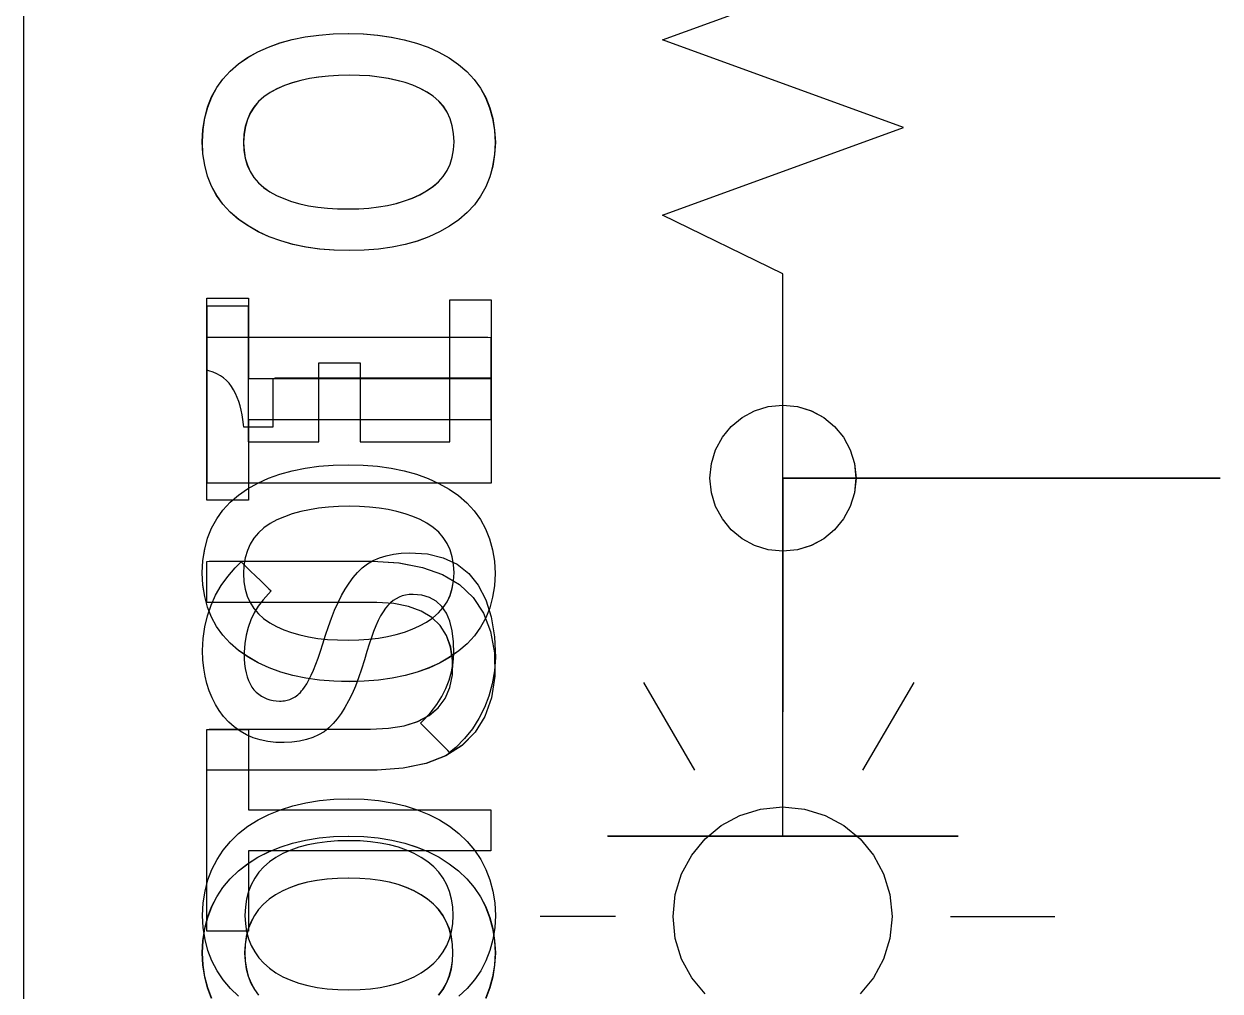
# Model space of a CAD drawing. Extents: x 1 to 47.7, y 0.2 to 35.
# Drawn here: x 34.5485 to 34.9579, y 3.2596 to 3.5906 of the extents above; entities that cross this region are included whole.
import ezdxf

# ---------------------------------------------------------------- set-up
doc = ezdxf.new("R2010")
doc.units = 0
doc.header["$MEASUREMENT"] = 0
for name, color, linetype in [('5_1___24__TARGET_LEDS___12', 7, 'CONTINUOUS'), ('6_2___8__INDEPENDENT_INPUT', 7, 'CONTINUOUS'), ('6_3___8__OPTOISO_INDEPENDE', 7, 'CONTINUOUS'), ('6_4___24__OPTOISO_INDEPEND', 7, 'CONTINUOUS'), ('6_5___8__INDEPENDENT_INPUT', 7, 'CONTINUOUS'), ('6_6___8__INDEPENDENT_INPUT', 7, 'CONTINUOUS'), ('6_7___8__OPTOISO_INDEPENDE', 7, 'CONTINUOUS'), ('6_8___8__OPTOISO_INDEPENDE', 7, 'CONTINUOUS'), ('7_0_____DWG', 7, 'CONTINUOUS')]:
    doc.layers.add(name, color=color, linetype=linetype)

msp = doc.modelspace()

# ---------------------------------------------------------------- linework, layer by layer
at = {"layer": '5_1___24__TARGET_LEDS___12'}
for points in [[(34.70836, 3.4335), (34.61118, 3.4335), (34.61118, 3.49417), (34.62528, 3.49417), (34.62528, 3.4476), (34.64943, 3.4476), (34.64943, 3.47465), (34.66353, 3.47465), (34.66353, 3.4476), (34.69425, 3.4476), (34.69425, 3.4962), (34.70836, 3.4962), (34.70836, 3.4335)], [(34.95798, 3.43519), (34.80829, 3.43519), (34.80828, 3.35518)], [(34.77814, 3.33519), (34.76065, 3.36521)], [(34.83568, 3.33519), (34.85318, 3.36521)], [(34.62196, 3.25788), (34.61913, 3.26056), (34.61666, 3.26346), (34.61456, 3.26658), (34.61283, 3.26993), (34.61147, 3.27349), (34.61048, 3.27728), (34.60987, 3.28129), (34.60962, 3.28552), (34.60987, 3.28979), (34.61048, 3.29384), (34.61147, 3.29767), (34.61283, 3.30128), (34.61456, 3.30467), (34.61666, 3.30784), (34.61913, 3.3108), (34.62196, 3.31353), (34.62516, 3.31602), (34.62863, 3.31821), (34.63234, 3.32011), (34.63629, 3.32172), (34.64049, 3.32304), (34.64494, 3.32408), (34.64963, 3.32483), (34.65456, 3.32529), (34.65974, 3.32547), (34.66491, 3.32529), (34.66983, 3.32483), (34.67451, 3.32408), (34.67893, 3.32304), (34.68311, 3.32172), (34.68703, 3.32011), (34.6907, 3.31821), (34.69413, 3.31602), (34.69733, 3.31353), (34.70021, 3.3108), (34.70272, 3.30784), (34.70485, 3.30467), (34.70661, 3.30128), (34.708, 3.29767), (34.70901, 3.29384), (34.70965, 3.28979), (34.70992, 3.28552), (34.70965, 3.28129), (34.70901, 3.27728), (34.708, 3.27349), (34.70661, 3.26993), (34.70485, 3.26658), (34.70272, 3.26346), (34.70021, 3.26056), (34.69733, 3.25788)], [(34.78164, 3.25867), (34.77706, 3.26422), (34.7736, 3.27059), (34.77142, 3.27762), (34.77066, 3.28518), (34.77142, 3.29274), (34.7736, 3.29977), (34.77706, 3.30614), (34.78164, 3.31169), (34.78719, 3.31626), (34.79357, 3.31972), (34.80061, 3.3219), (34.80817, 3.32266), (34.81573, 3.3219), (34.82276, 3.31972), (34.82913, 3.31626), (34.83468, 3.31169), (34.83926, 3.30614), (34.84271, 3.29977), (34.8449, 3.29274), (34.84566, 3.28518), (34.8449, 3.27762), (34.84271, 3.27059), (34.83926, 3.26422), (34.83468, 3.25867)], [(34.75094, 3.28518), (34.72515, 3.28518)], [(34.86566, 3.28518), (34.90141, 3.28518)]]:
    msp.add_lwpolyline(points, dxfattribs=at)
for points in [[(34.68046, 3.40963), (34.68659, 3.40923), (34.69201, 3.40792), (34.69672, 3.4057), (34.70071, 3.40257), (34.70398, 3.39852), (34.70654, 3.39356), (34.70839, 3.38769), (34.70953, 3.3809), (34.70989, 3.37383), (34.70952, 3.3692), (34.70877, 3.3648), (34.70764, 3.36061), (34.70613, 3.35665), (34.70424, 3.35291), (34.70197, 3.3494), (34.69932, 3.34611), (34.69628, 3.34304), (34.69416, 3.34131), (34.69355, 3.34192), (34.6924, 3.34307), (34.6909, 3.34458), (34.68922, 3.34627), (34.68753, 3.34797), (34.68601, 3.34949), (34.68485, 3.35066), (34.68421, 3.3513), (34.68557, 3.35273), (34.68785, 3.35519), (34.68984, 3.35775), (34.69154, 3.3604), (34.69294, 3.36315), (34.69406, 3.366), (34.69489, 3.36894), (34.69542, 3.37198), (34.69566, 3.37512), (34.69557, 3.37911), (34.69511, 3.3829), (34.69429, 3.3862), (34.6931, 3.38898), (34.69154, 3.39127), (34.68962, 3.39305), (34.68733, 3.39433), (34.68468, 3.39511), (34.68166, 3.39539), (34.68032, 3.39533), (34.67913, 3.39516), (34.67799, 3.39487), (34.6769, 3.39446), (34.67587, 3.39393), (34.67488, 3.39329), (34.67394, 3.39252), (34.67306, 3.39164), (34.67222, 3.39063), (34.67139, 3.38941), (34.67057, 3.38801), (34.66977, 3.38643), (34.66897, 3.38468), (34.66817, 3.38274), (34.66739, 3.38062), (34.66662, 3.37833), (34.66586, 3.37585), (34.66503, 3.373), (34.66405, 3.3698), (34.66302, 3.3668), (34.66193, 3.36398), (34.6608, 3.36137), (34.65961, 3.35894), (34.65837, 3.35671), (34.65709, 3.35468), (34.65575, 3.35283), (34.65438, 3.35117), (34.65288, 3.3497), (34.6512, 3.34841), (34.64935, 3.34731), (34.64733, 3.3464), (34.64514, 3.34568), (34.64277, 3.34515), (34.64023, 3.34482), (34.63751, 3.34467), (34.63467, 3.34474), (34.63195, 3.34505), (34.62937, 3.34559), (34.62692, 3.34635), (34.62462, 3.34734), (34.62246, 3.34857), (34.62045, 3.35002), (34.61857, 3.3517), (34.61683, 3.35361), (34.61532, 3.35562), (34.614, 3.35774), (34.61285, 3.35999), (34.61187, 3.36236), (34.61107, 3.36485), (34.61045, 3.36746), (34.61, 3.37019), (34.60972, 3.37304), (34.60962, 3.37614), (34.60985, 3.38027), (34.61042, 3.38424), (34.61131, 3.38804), (34.61254, 3.39167), (34.6141, 3.39514), (34.616, 3.39843), (34.61822, 3.40156), (34.62078, 3.40452), (34.62285, 3.4065), (34.62341, 3.40596), (34.62454, 3.40487), (34.62606, 3.4034), (34.62778, 3.40175), (34.62952, 3.40007), (34.6311, 3.39854), (34.63234, 3.39734), (34.63306, 3.39665), (34.63219, 3.39562), (34.63031, 3.39357), (34.62867, 3.39139), (34.62727, 3.38908), (34.62611, 3.38665), (34.62519, 3.38408), (34.62451, 3.38139), (34.62407, 3.37857), (34.62387, 3.37562), (34.6239, 3.37339), (34.62402, 3.37166), (34.62423, 3.37004), (34.62452, 3.36854), (34.62489, 3.36715), (34.62535, 3.36588), (34.62589, 3.36473), (34.62651, 3.36369), (34.62721, 3.36277), (34.62801, 3.36195), (34.62885, 3.36123), (34.62975, 3.36061), (34.63068, 3.36008), (34.63166, 3.35965), (34.63268, 3.35932), (34.63374, 3.35908), (34.63485, 3.35894), (34.63597, 3.3589), (34.63654, 3.35891), (34.63708, 3.35895), (34.63761, 3.35901), (34.63812, 3.35909), (34.63861, 3.3592), (34.63908, 3.35933), (34.63954, 3.35948), (34.63998, 3.35966), (34.64041, 3.35986), (34.64087, 3.3601), (34.64132, 3.36038), (34.64177, 3.3607), (34.64222, 3.36105), (34.64266, 3.36144), (34.64309, 3.36187), (34.64352, 3.36234), (34.64394, 3.36285), (34.6445, 3.36361), (34.64526, 3.3648), (34.64603, 3.36618), (34.64681, 3.36775), (34.64759, 3.36951), (34.64838, 3.37146), (34.64918, 3.3736), (34.64999, 3.37593), (34.6508, 3.37845), (34.65169, 3.38142), (34.65268, 3.38444), (34.65372, 3.38731), (34.65482, 3.39003), (34.65598, 3.39258), (34.65719, 3.39497), (34.65846, 3.39721), (34.65978, 3.39928), (34.66116, 3.4012), (34.66264, 3.40294), (34.66428, 3.40448), (34.66609, 3.40581), (34.66806, 3.40695), (34.67021, 3.40789), (34.67252, 3.40862), (34.675, 3.40916), (34.67764, 3.40949)], [(34.65974, 3.31109), (34.65592, 3.311), (34.6523, 3.31073), (34.64888, 3.31029), (34.64565, 3.30966), (34.64262, 3.30886), (34.63979, 3.30788), (34.63715, 3.30672), (34.63472, 3.30538), (34.63251, 3.30386), (34.63057, 3.30216), (34.62889, 3.3003), (34.62746, 3.29826), (34.62628, 3.29605), (34.62536, 3.29367), (34.6247, 3.29112), (34.62429, 3.28841), (34.62413, 3.28552), (34.62429, 3.2827), (34.6247, 3.28003), (34.62536, 3.27753), (34.62628, 3.27519), (34.62746, 3.27301), (34.62889, 3.27099), (34.63057, 3.26914), (34.63251, 3.26744), (34.63472, 3.26591), (34.63715, 3.26454), (34.63979, 3.26336), (34.64262, 3.26236), (34.64565, 3.26154), (34.64888, 3.26091), (34.6523, 3.26045), (34.65592, 3.26018), (34.65974, 3.26009), (34.66351, 3.26018), (34.66709, 3.26045), (34.67047, 3.26091), (34.67366, 3.26154), (34.67666, 3.26236), (34.67947, 3.26336), (34.68208, 3.26454), (34.68449, 3.26591), (34.68675, 3.26744), (34.68878, 3.26914), (34.69054, 3.27099), (34.69203, 3.27301), (34.69324, 3.27519), (34.69419, 3.27753), (34.69487, 3.28003), (34.69527, 3.2827), (34.69541, 3.28552), (34.69527, 3.28841), (34.69487, 3.29112), (34.69419, 3.29367), (34.69324, 3.29605), (34.69203, 3.29826), (34.69054, 3.3003), (34.68878, 3.30216), (34.68675, 3.30386), (34.68449, 3.30538), (34.68208, 3.30672), (34.67947, 3.30788), (34.67666, 3.30886), (34.67366, 3.30966), (34.67047, 3.31029), (34.66709, 3.31073), (34.66351, 3.311)]]:
    msp.add_lwpolyline(points, close=True, dxfattribs=at)
at = {"layer": '6_2___8__INDEPENDENT_INPUT'}
for points in [[(34.70825, 3.46936), (34.7054, 3.46936), (34.69781, 3.46936), (34.68695, 3.46936), (34.67427, 3.46936), (34.66122, 3.46936), (34.64927, 3.46936), (34.63987, 3.46936), (34.63446, 3.46936), (34.63372, 3.46919), (34.63372, 3.46798), (34.63372, 3.46588), (34.63372, 3.4632), (34.63372, 3.46028), (34.63372, 3.45744), (34.63372, 3.455), (34.63372, 3.4533), (34.63372, 3.45266), (34.63334, 3.45266), (34.63232, 3.45266), (34.63085, 3.45266), (34.62915, 3.45266), (34.62739, 3.45266), (34.62578, 3.45266), (34.62451, 3.45266), (34.62378, 3.45266), (34.62361, 3.45353), (34.62342, 3.45522), (34.62316, 3.45685), (34.62283, 3.45842), (34.62244, 3.45994), (34.62199, 3.46139), (34.62146, 3.46279), (34.62088, 3.46413), (34.62023, 3.46541), (34.61952, 3.46659), (34.61872, 3.46767), (34.61781, 3.46864), (34.61681, 3.4695), (34.61571, 3.47025), (34.61451, 3.4709), (34.61321, 3.47144), (34.61181, 3.47187), (34.61107, 3.47216), (34.61107, 3.47299), (34.61107, 3.47443), (34.61107, 3.47626), (34.61107, 3.47825), (34.61107, 3.48019), (34.61107, 3.48186), (34.61107, 3.48302), (34.61107, 3.48345), (34.61479, 3.48345), (34.62468, 3.48345), (34.63884, 3.48345), (34.65538, 3.48345), (34.67239, 3.48345), (34.68798, 3.48345), (34.70024, 3.48345), (34.70728, 3.48345), (34.70825, 3.48331), (34.70825, 3.48229), (34.70825, 3.48051), (34.70825, 3.47825), (34.70825, 3.47579), (34.70825, 3.47339), (34.70825, 3.47133), (34.70825, 3.4699)], [(34.65949, 3.43978), (34.66464, 3.43965), (34.66955, 3.43926), (34.67422, 3.43861), (34.67865, 3.4377), (34.68284, 3.43653), (34.68679, 3.4351), (34.69051, 3.4334), (34.69399, 3.43145), (34.69722, 3.42924), (34.7001, 3.42676), (34.70261, 3.42404), (34.70474, 3.42108), (34.7065, 3.41786), (34.70789, 3.4144), (34.7089, 3.41069), (34.70954, 3.40673), (34.70981, 3.40252), (34.70955, 3.39836), (34.70891, 3.39445), (34.70791, 3.39077), (34.70653, 3.38734), (34.70479, 3.38416), (34.70267, 3.38122), (34.70019, 3.37852), (34.69734, 3.37607), (34.69416, 3.37386), (34.69073, 3.37191), (34.68706, 3.37022), (34.68313, 3.36879), (34.67896, 3.36761), (34.67454, 3.3667), (34.66986, 3.36605), (34.66494, 3.36566), (34.65976, 3.36553), (34.6546, 3.36566), (34.64968, 3.36606), (34.645, 3.36672), (34.64056, 3.36764), (34.63636, 3.36883), (34.6324, 3.37028), (34.62868, 3.37199), (34.6252, 3.37397), (34.62196, 3.37621), (34.61907, 3.37869), (34.61656, 3.38141), (34.61444, 3.38438), (34.61269, 3.38758), (34.61132, 3.39102), (34.61034, 3.3947), (34.60973, 3.39863), (34.60951, 3.40279), (34.60976, 3.40699), (34.61038, 3.41094), (34.61136, 3.41464), (34.61272, 3.41809), (34.61445, 3.42129), (34.61655, 3.42424), (34.61902, 3.42694), (34.62186, 3.42938), (34.62504, 3.43157), (34.62848, 3.43349), (34.63217, 3.43516), (34.6361, 3.43657), (34.64028, 3.43773), (34.64471, 3.43862), (34.64939, 3.43927), (34.65432, 3.43965)], [(34.65976, 3.42555), (34.65614, 3.42548), (34.65268, 3.42526), (34.64936, 3.4249), (34.6462, 3.42439), (34.6432, 3.42373), (34.64034, 3.42293), (34.63764, 3.42198), (34.63509, 3.42089), (34.63271, 3.41963), (34.63061, 3.41817), (34.62878, 3.41651), (34.62722, 3.41466), (34.62595, 3.41262), (34.62495, 3.41038), (34.62423, 3.40796), (34.62378, 3.40533), (34.62362, 3.40252), (34.62378, 3.39975), (34.62422, 3.39717), (34.62493, 3.39478), (34.62592, 3.39258), (34.62718, 3.39057), (34.62871, 3.38875), (34.63052, 3.38712), (34.63259, 3.38567), (34.63492, 3.38441), (34.63742, 3.38329), (34.64009, 3.38233), (34.64291, 3.38152), (34.6459, 3.38086), (34.64905, 3.38035), (34.65237, 3.38), (34.65585, 3.3798), (34.65949, 3.37976), (34.66309, 3.37984), (34.66653, 3.38007), (34.66982, 3.38045), (34.67295, 3.38098), (34.67593, 3.38167), (34.67875, 3.38251), (34.68141, 3.38351), (34.68392, 3.38465), (34.68631, 3.38594), (34.68848, 3.3874), (34.69037, 3.38904), (34.69198, 3.39087), (34.6933, 3.39288), (34.69433, 3.39508), (34.69507, 3.39747), (34.69553, 3.40004), (34.69571, 3.40279), (34.69554, 3.4056), (34.69508, 3.40822), (34.69435, 3.41064), (34.69333, 3.41286), (34.69203, 3.41488), (34.69044, 3.41671), (34.68858, 3.41834), (34.68643, 3.41978), (34.68407, 3.42101), (34.68159, 3.42207), (34.67895, 3.423), (34.67615, 3.42378), (34.6732, 3.42442), (34.67008, 3.42491), (34.6668, 3.42527), (34.66336, 3.42548)]]:
    msp.add_lwpolyline(points, close=True, dxfattribs=at)
for points in [[(34.80829, 3.31269), (34.80829, 3.43519), (34.95794, 3.43519)], [(34.62531, 3.32171), (34.70825, 3.32171), (34.70825, 3.30762), (34.62531, 3.30762), (34.62531, 3.28015), (34.61107, 3.28015), (34.61107, 3.3492), (34.62531, 3.3492), (34.62531, 3.32171)], [(34.7483, 3.31269), (34.8683, 3.31269)]]:
    msp.add_lwpolyline(points, dxfattribs=at)
at = {"layer": '6_3___8__OPTOISO_INDEPENDE'}
for points in [[(34.70825, 3.46936), (34.7054, 3.46936), (34.69781, 3.46936), (34.68695, 3.46936), (34.67427, 3.46936), (34.66122, 3.46936), (34.64927, 3.46936), (34.63987, 3.46936), (34.63446, 3.46936), (34.63372, 3.46919), (34.63372, 3.46798), (34.63372, 3.46588), (34.63372, 3.4632), (34.63372, 3.46028), (34.63372, 3.45744), (34.63372, 3.455), (34.63372, 3.4533), (34.63372, 3.45266), (34.63334, 3.45266), (34.63232, 3.45266), (34.63085, 3.45266), (34.62915, 3.45266), (34.62739, 3.45266), (34.62578, 3.45266), (34.62451, 3.45266), (34.62378, 3.45266), (34.62361, 3.45353), (34.62342, 3.45522), (34.62316, 3.45685), (34.62283, 3.45842), (34.62244, 3.45994), (34.62199, 3.46139), (34.62146, 3.46279), (34.62088, 3.46413), (34.62023, 3.46541), (34.61952, 3.46659), (34.61872, 3.46767), (34.61781, 3.46864), (34.61681, 3.4695), (34.61571, 3.47025), (34.61451, 3.4709), (34.61321, 3.47144), (34.61181, 3.47187), (34.61107, 3.47216), (34.61107, 3.47299), (34.61107, 3.47443), (34.61107, 3.47626), (34.61107, 3.47825), (34.61107, 3.48019), (34.61107, 3.48186), (34.61107, 3.48302), (34.61107, 3.48345), (34.61479, 3.48345), (34.62468, 3.48345), (34.63884, 3.48345), (34.65538, 3.48345), (34.67239, 3.48345), (34.68798, 3.48345), (34.70024, 3.48345), (34.70728, 3.48345), (34.70825, 3.48331), (34.70825, 3.48229), (34.70825, 3.48051), (34.70825, 3.47825), (34.70825, 3.47579), (34.70825, 3.47339), (34.70825, 3.47133), (34.70825, 3.4699)], [(34.65949, 3.43978), (34.66464, 3.43965), (34.66955, 3.43926), (34.67422, 3.43861), (34.67865, 3.4377), (34.68284, 3.43653), (34.68679, 3.4351), (34.69051, 3.4334), (34.69399, 3.43145), (34.69722, 3.42924), (34.7001, 3.42676), (34.70261, 3.42404), (34.70474, 3.42108), (34.7065, 3.41786), (34.70789, 3.4144), (34.7089, 3.41069), (34.70954, 3.40673), (34.70981, 3.40252), (34.70955, 3.39836), (34.70891, 3.39445), (34.70791, 3.39077), (34.70653, 3.38734), (34.70479, 3.38416), (34.70267, 3.38122), (34.70019, 3.37852), (34.69734, 3.37607), (34.69416, 3.37386), (34.69073, 3.37191), (34.68706, 3.37022), (34.68313, 3.36879), (34.67896, 3.36761), (34.67454, 3.3667), (34.66986, 3.36605), (34.66494, 3.36566), (34.65976, 3.36553), (34.6546, 3.36566), (34.64968, 3.36606), (34.645, 3.36672), (34.64056, 3.36764), (34.63636, 3.36883), (34.6324, 3.37028), (34.62868, 3.37199), (34.6252, 3.37397), (34.62196, 3.37621), (34.61907, 3.37869), (34.61656, 3.38141), (34.61444, 3.38438), (34.61269, 3.38758), (34.61132, 3.39102), (34.61034, 3.3947), (34.60973, 3.39863), (34.60951, 3.40279), (34.60976, 3.40699), (34.61038, 3.41094), (34.61136, 3.41464), (34.61272, 3.41809), (34.61445, 3.42129), (34.61655, 3.42424), (34.61902, 3.42694), (34.62186, 3.42938), (34.62504, 3.43157), (34.62848, 3.43349), (34.63217, 3.43516), (34.6361, 3.43657), (34.64028, 3.43773), (34.64471, 3.43862), (34.64939, 3.43927), (34.65432, 3.43965)], [(34.65976, 3.42555), (34.65614, 3.42548), (34.65268, 3.42526), (34.64936, 3.4249), (34.6462, 3.42439), (34.6432, 3.42373), (34.64034, 3.42293), (34.63764, 3.42198), (34.63509, 3.42089), (34.63271, 3.41963), (34.63061, 3.41817), (34.62878, 3.41651), (34.62722, 3.41466), (34.62595, 3.41262), (34.62495, 3.41038), (34.62423, 3.40796), (34.62378, 3.40533), (34.62362, 3.40252), (34.62378, 3.39975), (34.62422, 3.39717), (34.62493, 3.39478), (34.62592, 3.39258), (34.62718, 3.39057), (34.62871, 3.38875), (34.63052, 3.38712), (34.63259, 3.38567), (34.63492, 3.38441), (34.63742, 3.38329), (34.64009, 3.38233), (34.64291, 3.38152), (34.6459, 3.38086), (34.64905, 3.38035), (34.65237, 3.38), (34.65585, 3.3798), (34.65949, 3.37976), (34.66309, 3.37984), (34.66653, 3.38007), (34.66982, 3.38045), (34.67295, 3.38098), (34.67593, 3.38167), (34.67875, 3.38251), (34.68141, 3.38351), (34.68392, 3.38465), (34.68631, 3.38594), (34.68848, 3.3874), (34.69037, 3.38904), (34.69198, 3.39087), (34.6933, 3.39288), (34.69433, 3.39508), (34.69507, 3.39747), (34.69553, 3.40004), (34.69571, 3.40279), (34.69554, 3.4056), (34.69508, 3.40822), (34.69435, 3.41064), (34.69333, 3.41286), (34.69203, 3.41488), (34.69044, 3.41671), (34.68858, 3.41834), (34.68643, 3.41978), (34.68407, 3.42101), (34.68159, 3.42207), (34.67895, 3.423), (34.67615, 3.42378), (34.6732, 3.42442), (34.67008, 3.42491), (34.6668, 3.42527), (34.66336, 3.42548)]]:
    msp.add_lwpolyline(points, close=True, dxfattribs=at)
for points in [[(34.80829, 3.31269), (34.80829, 3.43519), (34.95794, 3.43519)], [(34.62531, 3.32171), (34.70825, 3.32171), (34.70825, 3.30762), (34.62531, 3.30762), (34.62531, 3.28015), (34.61107, 3.28015), (34.61107, 3.3492), (34.62531, 3.3492), (34.62531, 3.32171)], [(34.7483, 3.31269), (34.8683, 3.31269)]]:
    msp.add_lwpolyline(points, dxfattribs=at)
at = {"layer": '6_4___24__OPTOISO_INDEPEND'}
for points in [[(34.70825, 3.46935), (34.7054, 3.46935), (34.69781, 3.46935), (34.68695, 3.46935), (34.67427, 3.46935), (34.66122, 3.46935), (34.64927, 3.46935), (34.63987, 3.46935), (34.63446, 3.46935), (34.63372, 3.46918), (34.63372, 3.46797), (34.63372, 3.46586), (34.63372, 3.46319), (34.63372, 3.46026), (34.63372, 3.45742), (34.63372, 3.45499), (34.63372, 3.45329), (34.63372, 3.45265), (34.63334, 3.45265), (34.63232, 3.45265), (34.63085, 3.45265), (34.62915, 3.45265), (34.62739, 3.45265), (34.62578, 3.45265), (34.62451, 3.45265), (34.62378, 3.45265), (34.62361, 3.45352), (34.62342, 3.45521), (34.62316, 3.45684), (34.62283, 3.45841), (34.62244, 3.45992), (34.62199, 3.46138), (34.62146, 3.46278), (34.62088, 3.46412), (34.62023, 3.4654), (34.61952, 3.46658), (34.61872, 3.46766), (34.61781, 3.46862), (34.61681, 3.46948), (34.61571, 3.47024), (34.61451, 3.47088), (34.61321, 3.47142), (34.61181, 3.47186), (34.61107, 3.47215), (34.61107, 3.47297), (34.61107, 3.47441), (34.61107, 3.47624), (34.61107, 3.47824), (34.61107, 3.48018), (34.61107, 3.48184), (34.61107, 3.483), (34.61107, 3.48344), (34.61479, 3.48344), (34.62468, 3.48344), (34.63884, 3.48344), (34.65538, 3.48344), (34.67239, 3.48344), (34.68798, 3.48344), (34.70024, 3.48344), (34.70728, 3.48344), (34.70825, 3.4833), (34.70825, 3.48228), (34.70825, 3.4805), (34.70825, 3.47824), (34.70825, 3.47577), (34.70825, 3.47337), (34.70825, 3.47132), (34.70825, 3.46989)], [(34.65949, 3.43977), (34.66464, 3.43963), (34.66955, 3.43924), (34.67422, 3.43859), (34.67865, 3.43768), (34.68284, 3.43651), (34.68679, 3.43508), (34.69051, 3.43339), (34.69399, 3.43144), (34.69722, 3.42922), (34.7001, 3.42675), (34.70261, 3.42403), (34.70474, 3.42106), (34.7065, 3.41785), (34.70789, 3.41438), (34.7089, 3.41067), (34.70954, 3.40671), (34.70981, 3.40251), (34.70955, 3.39835), (34.70891, 3.39443), (34.70791, 3.39076), (34.70653, 3.38733), (34.70479, 3.38415), (34.70267, 3.38121), (34.70019, 3.37851), (34.69734, 3.37605), (34.69416, 3.37385), (34.69073, 3.37189), (34.68706, 3.3702), (34.68313, 3.36877), (34.67896, 3.3676), (34.67454, 3.36669), (34.66986, 3.36604), (34.66494, 3.36565), (34.65976, 3.36552), (34.6546, 3.36565), (34.64968, 3.36605), (34.645, 3.36671), (34.64056, 3.36763), (34.63636, 3.36881), (34.6324, 3.37026), (34.62868, 3.37198), (34.6252, 3.37395), (34.62196, 3.37619), (34.61907, 3.37868), (34.61656, 3.3814), (34.61444, 3.38436), (34.61269, 3.38757), (34.61132, 3.39101), (34.61034, 3.39469), (34.60973, 3.39861), (34.60951, 3.40278), (34.60976, 3.40698), (34.61038, 3.41093), (34.61136, 3.41463), (34.61272, 3.41808), (34.61445, 3.42128), (34.61655, 3.42423), (34.61902, 3.42692), (34.62186, 3.42937), (34.62504, 3.43156), (34.62848, 3.43348), (34.63217, 3.43515), (34.6361, 3.43656), (34.64028, 3.43771), (34.64471, 3.43861), (34.64939, 3.43925), (34.65432, 3.43964)], [(34.65976, 3.42554), (34.65614, 3.42546), (34.65268, 3.42525), (34.64936, 3.42488), (34.6462, 3.42437), (34.6432, 3.42372), (34.64034, 3.42292), (34.63764, 3.42197), (34.63509, 3.42088), (34.63271, 3.41962), (34.63061, 3.41815), (34.62878, 3.4165), (34.62722, 3.41465), (34.62595, 3.41261), (34.62495, 3.41037), (34.62423, 3.40794), (34.62378, 3.40532), (34.62362, 3.40251), (34.62378, 3.39974), (34.62422, 3.39716), (34.62493, 3.39477), (34.62592, 3.39257), (34.62718, 3.39056), (34.62871, 3.38874), (34.63052, 3.3871), (34.63259, 3.38566), (34.63492, 3.38439), (34.63742, 3.38328), (34.64009, 3.38231), (34.64291, 3.3815), (34.6459, 3.38084), (34.64905, 3.38034), (34.65237, 3.37999), (34.65585, 3.37979), (34.65949, 3.37975), (34.66309, 3.37982), (34.66653, 3.38005), (34.66982, 3.38044), (34.67295, 3.38097), (34.67593, 3.38166), (34.67875, 3.3825), (34.68141, 3.38349), (34.68392, 3.38464), (34.68631, 3.38593), (34.68848, 3.38739), (34.69037, 3.38903), (34.69198, 3.39086), (34.6933, 3.39287), (34.69433, 3.39507), (34.69507, 3.39745), (34.69553, 3.40002), (34.69571, 3.40278), (34.69554, 3.40559), (34.69508, 3.4082), (34.69435, 3.41062), (34.69333, 3.41284), (34.69203, 3.41487), (34.69044, 3.4167), (34.68858, 3.41833), (34.68643, 3.41977), (34.68407, 3.421), (34.68159, 3.42206), (34.67895, 3.42298), (34.67615, 3.42376), (34.6732, 3.4244), (34.67008, 3.4249), (34.6668, 3.42525), (34.66336, 3.42547)]]:
    msp.add_lwpolyline(points, close=True, dxfattribs=at)
for points in [[(34.80829, 3.31269), (34.80829, 3.43519), (34.95794, 3.43519)], [(34.62531, 3.3217), (34.70825, 3.3217), (34.70825, 3.3076), (34.62531, 3.3076), (34.62531, 3.28014), (34.61107, 3.28014), (34.61107, 3.34919), (34.62531, 3.34919), (34.62531, 3.3217)], [(34.7483, 3.31269), (34.86829, 3.31269)]]:
    msp.add_lwpolyline(points, dxfattribs=at)
at = {"layer": '6_5___8__INDEPENDENT_INPUT'}
for points in [[(34.95795, 3.43519), (34.80828, 3.43519), (34.80828, 3.50516), (34.76703, 3.52517), (34.84954, 3.55519), (34.76703, 3.5852), (34.84954, 3.61522), (34.76703, 3.64523), (34.84954, 3.67525), (34.80828, 3.69526), (34.80828, 3.73519), (34.95795, 3.73519)], [(34.62531, 3.46925), (34.70825, 3.46925), (34.70825, 3.45516), (34.62531, 3.45516), (34.62531, 3.42769), (34.61107, 3.42769), (34.61107, 3.49674), (34.62531, 3.49674), (34.62531, 3.46925)], [(34.80828, 3.31277), (34.80828, 3.43519), (34.95795, 3.43519)], [(34.74828, 3.31276), (34.86829, 3.31276)], [(34.61272, 3.25713), (34.61136, 3.2607), (34.61038, 3.26448), (34.60976, 3.2685), (34.60951, 3.27273), (34.60976, 3.27699), (34.61038, 3.28104), (34.61136, 3.28487), (34.61272, 3.28848), (34.61445, 3.29187), (34.61655, 3.29504), (34.61902, 3.298), (34.62186, 3.30074), (34.62505, 3.30323), (34.62852, 3.30541), (34.63223, 3.30731), (34.63619, 3.30892), (34.64039, 3.31024), (34.64483, 3.31128), (34.64952, 3.31203), (34.65445, 3.31249), (34.65963, 3.31266), (34.6648, 3.31249), (34.66973, 3.31203), (34.6744, 3.31128), (34.67882, 3.31024), (34.683, 3.30892), (34.68692, 3.30731), (34.6906, 3.30541), (34.69402, 3.30323), (34.69722, 3.30074), (34.7001, 3.298), (34.70261, 3.29504), (34.70474, 3.29187), (34.7065, 3.28848), (34.70789, 3.28487), (34.7089, 3.28104), (34.70954, 3.27699), (34.70981, 3.27273), (34.70954, 3.2685), (34.7089, 3.26448), (34.70789, 3.2607), (34.7065, 3.25713)], [(34.69043, 3.2582), (34.69192, 3.26022), (34.69313, 3.26239), (34.69408, 3.26473), (34.69476, 3.26724), (34.69516, 3.2699), (34.6953, 3.27273), (34.69516, 3.27562), (34.69476, 3.27833), (34.69408, 3.28088), (34.69313, 3.28325), (34.69192, 3.28546), (34.69043, 3.2875), (34.68867, 3.28937), (34.68664, 3.29107), (34.68438, 3.29259), (34.68197, 3.29393), (34.67936, 3.29509), (34.67655, 3.29607), (34.67356, 3.29687), (34.67036, 3.2975), (34.66698, 3.29794), (34.6634, 3.29821), (34.65963, 3.2983), (34.65581, 3.29821), (34.65219, 3.29794), (34.64877, 3.2975), (34.64554, 3.29687), (34.64251, 3.29607), (34.63968, 3.29509), (34.63705, 3.29393), (34.63461, 3.29259), (34.6324, 3.29107), (34.63046, 3.28937), (34.62878, 3.2875), (34.62735, 3.28546), (34.62617, 3.28325), (34.62526, 3.28088), (34.62459, 3.27833), (34.62418, 3.27562), (34.62402, 3.27273), (34.62418, 3.2699), (34.62459, 3.26724), (34.62526, 3.26473), (34.62617, 3.26239), (34.62735, 3.26022), (34.62878, 3.2582)]]:
    msp.add_lwpolyline(points, dxfattribs=at)
for points in [[(34.65949, 3.58732), (34.66464, 3.58719), (34.66955, 3.5868), (34.67422, 3.58615), (34.67865, 3.58524), (34.68284, 3.58407), (34.68679, 3.58264), (34.69051, 3.58095), (34.69399, 3.57899), (34.69722, 3.57678), (34.7001, 3.5743), (34.70261, 3.57159), (34.70474, 3.56862), (34.7065, 3.5654), (34.70789, 3.56194), (34.7089, 3.55823), (34.70954, 3.55427), (34.70981, 3.55006), (34.70955, 3.5459), (34.70891, 3.54199), (34.70791, 3.53832), (34.70653, 3.53489), (34.70479, 3.5317), (34.70267, 3.52876), (34.70019, 3.52606), (34.69734, 3.52361), (34.69416, 3.5214), (34.69073, 3.51945), (34.68706, 3.51776), (34.68313, 3.51633), (34.67896, 3.51516), (34.67454, 3.51425), (34.66986, 3.5136), (34.66494, 3.51321), (34.65976, 3.51308), (34.6546, 3.51321), (34.64968, 3.5136), (34.645, 3.51426), (34.64056, 3.51518), (34.63636, 3.51637), (34.6324, 3.51782), (34.62868, 3.51953), (34.6252, 3.52151), (34.62196, 3.52375), (34.61907, 3.52623), (34.61656, 3.52896), (34.61444, 3.53192), (34.61269, 3.53512), (34.61132, 3.53856), (34.61034, 3.54225), (34.60973, 3.54617), (34.60951, 3.55033), (34.60976, 3.55454), (34.61038, 3.55849), (34.61136, 3.56219), (34.61272, 3.56564), (34.61445, 3.56883), (34.61655, 3.57178), (34.61902, 3.57448), (34.62186, 3.57693), (34.62504, 3.57911), (34.62848, 3.58104), (34.63217, 3.5827), (34.6361, 3.58411), (34.64028, 3.58527), (34.64471, 3.58617), (34.64939, 3.58681), (34.65432, 3.58719)], [(34.65976, 3.57309), (34.65614, 3.57302), (34.65268, 3.5728), (34.64936, 3.57244), (34.6462, 3.57193), (34.6432, 3.57127), (34.64034, 3.57047), (34.63764, 3.56953), (34.63509, 3.56843), (34.63271, 3.56717), (34.63061, 3.56571), (34.62878, 3.56405), (34.62722, 3.5622), (34.62595, 3.56016), (34.62495, 3.55793), (34.62423, 3.5555), (34.62378, 3.55288), (34.62362, 3.55006), (34.62378, 3.54729), (34.62422, 3.54472), (34.62493, 3.54233), (34.62592, 3.54013), (34.62718, 3.53811), (34.62871, 3.53629), (34.63052, 3.53466), (34.63259, 3.53322), (34.63492, 3.53195), (34.63742, 3.53083), (34.64009, 3.52987), (34.64291, 3.52906), (34.6459, 3.5284), (34.64905, 3.5279), (34.65237, 3.52754), (34.65585, 3.52735), (34.65949, 3.5273), (34.66309, 3.52738), (34.66653, 3.52761), (34.66982, 3.52799), (34.67295, 3.52853), (34.67593, 3.52922), (34.67875, 3.53006), (34.68141, 3.53105), (34.68392, 3.53219), (34.68631, 3.53348), (34.68848, 3.53494), (34.69037, 3.53658), (34.69198, 3.53841), (34.6933, 3.54043), (34.69433, 3.54262), (34.69507, 3.54501), (34.69553, 3.54758), (34.69571, 3.55033), (34.69554, 3.55315), (34.69508, 3.55576), (34.69435, 3.55818), (34.69333, 3.5604), (34.69203, 3.56243), (34.69044, 3.56425), (34.68858, 3.56589), (34.68643, 3.56732), (34.68407, 3.56855), (34.68159, 3.56962), (34.67895, 3.57054), (34.67615, 3.57132), (34.6732, 3.57196), (34.67008, 3.57245), (34.6668, 3.57281), (34.66336, 3.57302)], [(34.80827, 3.46019), (34.81331, 3.45968), (34.81801, 3.45822), (34.82226, 3.45592), (34.82596, 3.45286), (34.82902, 3.44916), (34.83132, 3.44491), (34.83278, 3.44022), (34.83329, 3.43517), (34.83278, 3.43013), (34.83132, 3.42544), (34.82902, 3.4212), (34.82596, 3.4175), (34.82226, 3.41446), (34.81801, 3.41216), (34.81331, 3.4107), (34.80827, 3.41019), (34.80323, 3.4107), (34.79854, 3.41216), (34.79429, 3.41446), (34.7906, 3.4175), (34.78755, 3.4212), (34.78524, 3.42544), (34.78379, 3.43013), (34.78328, 3.43517), (34.78379, 3.44022), (34.78524, 3.44491), (34.78755, 3.44916), (34.7906, 3.45286), (34.79429, 3.45592), (34.79854, 3.45822), (34.80323, 3.45968)], [(34.66774, 3.40672), (34.67686, 3.40617), (34.68486, 3.40465), (34.69176, 3.40218), (34.69754, 3.39874), (34.70221, 3.39434), (34.70577, 3.38898), (34.70821, 3.38267), (34.70955, 3.37539), (34.70967, 3.36736), (34.70852, 3.36002), (34.70626, 3.35363), (34.70289, 3.34819), (34.69841, 3.34369), (34.69281, 3.34015), (34.6861, 3.33755), (34.67828, 3.33591), (34.66935, 3.33522), (34.66605, 3.33519), (34.66105, 3.33519), (34.65339, 3.33519), (34.64414, 3.33519), (34.63436, 3.33519), (34.6251, 3.33519), (34.61744, 3.33519), (34.61244, 3.33519), (34.61107, 3.33521), (34.61107, 3.33594), (34.61107, 3.33749), (34.61107, 3.33959), (34.61107, 3.34199), (34.61107, 3.34442), (34.61107, 3.3466), (34.61107, 3.34829), (34.61107, 3.3492), (34.61185, 3.34928), (34.61616, 3.34928), (34.62333, 3.34928), (34.63229, 3.34928), (34.642, 3.34928), (34.65138, 3.34928), (34.6594, 3.34928), (34.66498, 3.34928), (34.66707, 3.34928), (34.67322, 3.34957), (34.67861, 3.35045), (34.68324, 3.3519), (34.68713, 3.35394), (34.69026, 3.35656), (34.69264, 3.35977), (34.69426, 3.36355), (34.69514, 3.36792), (34.69522, 3.37282), (34.69452, 3.37738), (34.69309, 3.38135), (34.69094, 3.38473), (34.68806, 3.3875), (34.68445, 3.38968), (34.68012, 3.39126), (34.67506, 3.39224), (34.66927, 3.39263), (34.66664, 3.39263), (34.66158, 3.39263), (34.65384, 3.39263), (34.64449, 3.39263), (34.6346, 3.39263), (34.62525, 3.39263), (34.61751, 3.39263), (34.61246, 3.39263), (34.61107, 3.39265), (34.61107, 3.39338), (34.61107, 3.39493), (34.61107, 3.39703), (34.61107, 3.39943), (34.61107, 3.40186), (34.61107, 3.40404), (34.61107, 3.40573), (34.61107, 3.40664), (34.61186, 3.40672), (34.61622, 3.40672), (34.62348, 3.40672), (34.63255, 3.40672), (34.64236, 3.40672), (34.65186, 3.40672), (34.65997, 3.40672), (34.66562, 3.40672)]]:
    msp.add_lwpolyline(points, close=True, dxfattribs=at)
at = {"layer": '6_6___8__INDEPENDENT_INPUT'}
for points in [[(34.70825, 3.46936), (34.7054, 3.46936), (34.69781, 3.46936), (34.68695, 3.46936), (34.67427, 3.46936), (34.66122, 3.46936), (34.64927, 3.46936), (34.63987, 3.46936), (34.63446, 3.46936), (34.63372, 3.46919), (34.63372, 3.46798), (34.63372, 3.46588), (34.63372, 3.4632), (34.63372, 3.46028), (34.63372, 3.45744), (34.63372, 3.455), (34.63372, 3.4533), (34.63372, 3.45266), (34.63334, 3.45266), (34.63232, 3.45266), (34.63085, 3.45266), (34.62915, 3.45266), (34.62739, 3.45266), (34.62578, 3.45266), (34.62451, 3.45266), (34.62378, 3.45266), (34.62361, 3.45353), (34.62342, 3.45522), (34.62316, 3.45685), (34.62283, 3.45842), (34.62244, 3.45994), (34.62199, 3.46139), (34.62146, 3.46279), (34.62088, 3.46413), (34.62023, 3.46541), (34.61952, 3.46659), (34.61872, 3.46767), (34.61781, 3.46864), (34.61681, 3.4695), (34.61571, 3.47025), (34.61451, 3.4709), (34.61321, 3.47144), (34.61181, 3.47187), (34.61107, 3.47216), (34.61107, 3.47299), (34.61107, 3.47443), (34.61107, 3.47626), (34.61107, 3.47825), (34.61107, 3.48019), (34.61107, 3.48186), (34.61107, 3.48302), (34.61107, 3.48345), (34.61479, 3.48345), (34.62468, 3.48345), (34.63884, 3.48345), (34.65538, 3.48345), (34.67239, 3.48345), (34.68798, 3.48345), (34.70024, 3.48345), (34.70728, 3.48345), (34.70825, 3.48331), (34.70825, 3.48229), (34.70825, 3.48051), (34.70825, 3.47825), (34.70825, 3.47579), (34.70825, 3.47339), (34.70825, 3.47133), (34.70825, 3.4699)], [(34.65949, 3.43978), (34.66464, 3.43965), (34.66955, 3.43926), (34.67422, 3.43861), (34.67865, 3.4377), (34.68284, 3.43653), (34.68679, 3.4351), (34.69051, 3.4334), (34.69399, 3.43145), (34.69722, 3.42924), (34.7001, 3.42676), (34.70261, 3.42404), (34.70474, 3.42108), (34.7065, 3.41786), (34.70789, 3.4144), (34.7089, 3.41069), (34.70954, 3.40673), (34.70981, 3.40252), (34.70955, 3.39836), (34.70891, 3.39445), (34.70791, 3.39077), (34.70653, 3.38734), (34.70479, 3.38416), (34.70267, 3.38122), (34.70019, 3.37852), (34.69734, 3.37607), (34.69416, 3.37386), (34.69073, 3.37191), (34.68706, 3.37022), (34.68313, 3.36879), (34.67896, 3.36761), (34.67454, 3.3667), (34.66986, 3.36605), (34.66494, 3.36566), (34.65976, 3.36553), (34.6546, 3.36566), (34.64968, 3.36606), (34.645, 3.36672), (34.64056, 3.36764), (34.63636, 3.36883), (34.6324, 3.37028), (34.62868, 3.37199), (34.6252, 3.37397), (34.62196, 3.37621), (34.61907, 3.37869), (34.61656, 3.38141), (34.61444, 3.38438), (34.61269, 3.38758), (34.61132, 3.39102), (34.61034, 3.3947), (34.60973, 3.39863), (34.60951, 3.40279), (34.60976, 3.40699), (34.61038, 3.41094), (34.61136, 3.41464), (34.61272, 3.41809), (34.61445, 3.42129), (34.61655, 3.42424), (34.61902, 3.42694), (34.62186, 3.42938), (34.62504, 3.43157), (34.62848, 3.43349), (34.63217, 3.43516), (34.6361, 3.43657), (34.64028, 3.43773), (34.64471, 3.43862), (34.64939, 3.43927), (34.65432, 3.43965)], [(34.65976, 3.42555), (34.65614, 3.42548), (34.65268, 3.42526), (34.64936, 3.4249), (34.6462, 3.42439), (34.6432, 3.42373), (34.64034, 3.42293), (34.63764, 3.42198), (34.63509, 3.42089), (34.63271, 3.41963), (34.63061, 3.41817), (34.62878, 3.41651), (34.62722, 3.41466), (34.62595, 3.41262), (34.62495, 3.41038), (34.62423, 3.40796), (34.62378, 3.40533), (34.62362, 3.40252), (34.62378, 3.39975), (34.62422, 3.39717), (34.62493, 3.39478), (34.62592, 3.39258), (34.62718, 3.39057), (34.62871, 3.38875), (34.63052, 3.38712), (34.63259, 3.38567), (34.63492, 3.38441), (34.63742, 3.38329), (34.64009, 3.38233), (34.64291, 3.38152), (34.6459, 3.38086), (34.64905, 3.38035), (34.65237, 3.38), (34.65585, 3.3798), (34.65949, 3.37976), (34.66309, 3.37984), (34.66653, 3.38007), (34.66982, 3.38045), (34.67295, 3.38098), (34.67593, 3.38167), (34.67875, 3.38251), (34.68141, 3.38351), (34.68392, 3.38465), (34.68631, 3.38594), (34.68848, 3.3874), (34.69037, 3.38904), (34.69198, 3.39087), (34.6933, 3.39288), (34.69433, 3.39508), (34.69507, 3.39747), (34.69553, 3.40004), (34.69571, 3.40279), (34.69554, 3.4056), (34.69508, 3.40822), (34.69435, 3.41064), (34.69333, 3.41286), (34.69203, 3.41488), (34.69044, 3.41671), (34.68858, 3.41834), (34.68643, 3.41978), (34.68407, 3.42101), (34.68159, 3.42207), (34.67895, 3.423), (34.67615, 3.42378), (34.6732, 3.42442), (34.67008, 3.42491), (34.6668, 3.42527), (34.66336, 3.42548)]]:
    msp.add_lwpolyline(points, close=True, dxfattribs=at)
for points in [[(34.80829, 3.31269), (34.80829, 3.43519), (34.95794, 3.43519)], [(34.62531, 3.32171), (34.70825, 3.32171), (34.70825, 3.30762), (34.62531, 3.30762), (34.62531, 3.28015), (34.61107, 3.28015), (34.61107, 3.3492), (34.62531, 3.3492), (34.62531, 3.32171)], [(34.7483, 3.31269), (34.8683, 3.31269)]]:
    msp.add_lwpolyline(points, dxfattribs=at)
at = {"layer": '6_7___8__OPTOISO_INDEPENDE'}
for points in [[(34.70825, 3.46936), (34.7054, 3.46936), (34.69781, 3.46936), (34.68695, 3.46936), (34.67427, 3.46936), (34.66122, 3.46936), (34.64927, 3.46936), (34.63987, 3.46936), (34.63446, 3.46936), (34.63372, 3.46919), (34.63372, 3.46798), (34.63372, 3.46588), (34.63372, 3.4632), (34.63372, 3.46028), (34.63372, 3.45744), (34.63372, 3.455), (34.63372, 3.4533), (34.63372, 3.45266), (34.63334, 3.45266), (34.63232, 3.45266), (34.63085, 3.45266), (34.62915, 3.45266), (34.62739, 3.45266), (34.62578, 3.45266), (34.62451, 3.45266), (34.62378, 3.45266), (34.62361, 3.45353), (34.62342, 3.45522), (34.62316, 3.45685), (34.62283, 3.45842), (34.62244, 3.45994), (34.62199, 3.46139), (34.62146, 3.46279), (34.62088, 3.46413), (34.62023, 3.46541), (34.61952, 3.46659), (34.61872, 3.46767), (34.61781, 3.46864), (34.61681, 3.4695), (34.61571, 3.47025), (34.61451, 3.4709), (34.61321, 3.47144), (34.61181, 3.47187), (34.61107, 3.47216), (34.61107, 3.47299), (34.61107, 3.47443), (34.61107, 3.47626), (34.61107, 3.47825), (34.61107, 3.48019), (34.61107, 3.48186), (34.61107, 3.48302), (34.61107, 3.48345), (34.61479, 3.48345), (34.62468, 3.48345), (34.63884, 3.48345), (34.65538, 3.48345), (34.67239, 3.48345), (34.68798, 3.48345), (34.70024, 3.48345), (34.70728, 3.48345), (34.70825, 3.48331), (34.70825, 3.48229), (34.70825, 3.48051), (34.70825, 3.47825), (34.70825, 3.47579), (34.70825, 3.47339), (34.70825, 3.47133), (34.70825, 3.4699)], [(34.65949, 3.43978), (34.66464, 3.43965), (34.66955, 3.43926), (34.67422, 3.43861), (34.67865, 3.4377), (34.68284, 3.43653), (34.68679, 3.4351), (34.69051, 3.4334), (34.69399, 3.43145), (34.69722, 3.42924), (34.7001, 3.42676), (34.70261, 3.42404), (34.70474, 3.42108), (34.7065, 3.41786), (34.70789, 3.4144), (34.7089, 3.41069), (34.70954, 3.40673), (34.70981, 3.40252), (34.70955, 3.39836), (34.70891, 3.39445), (34.70791, 3.39077), (34.70653, 3.38734), (34.70479, 3.38416), (34.70267, 3.38122), (34.70019, 3.37852), (34.69734, 3.37607), (34.69416, 3.37386), (34.69073, 3.37191), (34.68706, 3.37022), (34.68313, 3.36879), (34.67896, 3.36761), (34.67454, 3.3667), (34.66986, 3.36605), (34.66494, 3.36566), (34.65976, 3.36553), (34.6546, 3.36566), (34.64968, 3.36606), (34.645, 3.36672), (34.64056, 3.36764), (34.63636, 3.36883), (34.6324, 3.37028), (34.62868, 3.37199), (34.6252, 3.37397), (34.62196, 3.37621), (34.61907, 3.37869), (34.61656, 3.38141), (34.61444, 3.38438), (34.61269, 3.38758), (34.61132, 3.39102), (34.61034, 3.3947), (34.60973, 3.39863), (34.60951, 3.40279), (34.60976, 3.40699), (34.61038, 3.41094), (34.61136, 3.41464), (34.61272, 3.41809), (34.61445, 3.42129), (34.61655, 3.42424), (34.61902, 3.42694), (34.62186, 3.42938), (34.62504, 3.43157), (34.62848, 3.43349), (34.63217, 3.43516), (34.6361, 3.43657), (34.64028, 3.43773), (34.64471, 3.43862), (34.64939, 3.43927), (34.65432, 3.43965)], [(34.65976, 3.42555), (34.65614, 3.42548), (34.65268, 3.42526), (34.64936, 3.4249), (34.6462, 3.42439), (34.6432, 3.42373), (34.64034, 3.42293), (34.63764, 3.42198), (34.63509, 3.42089), (34.63271, 3.41963), (34.63061, 3.41817), (34.62878, 3.41651), (34.62722, 3.41466), (34.62595, 3.41262), (34.62495, 3.41038), (34.62423, 3.40796), (34.62378, 3.40533), (34.62362, 3.40252), (34.62378, 3.39975), (34.62422, 3.39717), (34.62493, 3.39478), (34.62592, 3.39258), (34.62718, 3.39057), (34.62871, 3.38875), (34.63052, 3.38712), (34.63259, 3.38567), (34.63492, 3.38441), (34.63742, 3.38329), (34.64009, 3.38233), (34.64291, 3.38152), (34.6459, 3.38086), (34.64905, 3.38035), (34.65237, 3.38), (34.65585, 3.3798), (34.65949, 3.37976), (34.66309, 3.37984), (34.66653, 3.38007), (34.66982, 3.38045), (34.67295, 3.38098), (34.67593, 3.38167), (34.67875, 3.38251), (34.68141, 3.38351), (34.68392, 3.38465), (34.68631, 3.38594), (34.68848, 3.3874), (34.69037, 3.38904), (34.69198, 3.39087), (34.6933, 3.39288), (34.69433, 3.39508), (34.69507, 3.39747), (34.69553, 3.40004), (34.69571, 3.40279), (34.69554, 3.4056), (34.69508, 3.40822), (34.69435, 3.41064), (34.69333, 3.41286), (34.69203, 3.41488), (34.69044, 3.41671), (34.68858, 3.41834), (34.68643, 3.41978), (34.68407, 3.42101), (34.68159, 3.42207), (34.67895, 3.423), (34.67615, 3.42378), (34.6732, 3.42442), (34.67008, 3.42491), (34.6668, 3.42527), (34.66336, 3.42548)]]:
    msp.add_lwpolyline(points, close=True, dxfattribs=at)
for points in [[(34.80829, 3.31269), (34.80829, 3.43519), (34.95794, 3.43519)], [(34.62531, 3.32171), (34.70825, 3.32171), (34.70825, 3.30762), (34.62531, 3.30762), (34.62531, 3.28015), (34.61107, 3.28015), (34.61107, 3.3492), (34.62531, 3.3492), (34.62531, 3.32171)], [(34.7483, 3.31269), (34.8683, 3.31269)]]:
    msp.add_lwpolyline(points, dxfattribs=at)
at = {"layer": '6_8___8__OPTOISO_INDEPENDE'}
for points in [[(34.95794, 3.43519), (34.8083, 3.43519), (34.8083, 3.50516), (34.76705, 3.52517), (34.84956, 3.55519), (34.76705, 3.5852), (34.84956, 3.61522), (34.76705, 3.64523), (34.84956, 3.67525), (34.8083, 3.69526), (34.8083, 3.73519), (34.95794, 3.73519)], [(34.62534, 3.46925), (34.70828, 3.46925), (34.70828, 3.45516), (34.62534, 3.45516), (34.62534, 3.42769), (34.6111, 3.42769), (34.6111, 3.49674), (34.62534, 3.49674), (34.62534, 3.46925)], [(34.8083, 3.31277), (34.8083, 3.43519), (34.95794, 3.43519)], [(34.7483, 3.31277), (34.8683, 3.31277)], [(34.61275, 3.25713), (34.61139, 3.2607), (34.6104, 3.26448), (34.60979, 3.2685), (34.60954, 3.27273), (34.60979, 3.27699), (34.6104, 3.28104), (34.61139, 3.28487), (34.61275, 3.28848), (34.61448, 3.29187), (34.61658, 3.29504), (34.61904, 3.298), (34.62188, 3.30074), (34.62508, 3.30323), (34.62855, 3.30541), (34.63226, 3.30731), (34.63621, 3.30892), (34.64041, 3.31024), (34.64486, 3.31128), (34.64954, 3.31203), (34.65448, 3.31249), (34.65965, 3.31266), (34.66483, 3.31249), (34.66975, 3.31203), (34.67443, 3.31128), (34.67885, 3.31024), (34.68303, 3.30892), (34.68695, 3.30731), (34.69062, 3.30541), (34.69405, 3.30323), (34.69725, 3.30074), (34.70013, 3.298), (34.70263, 3.29504), (34.70477, 3.29187), (34.70653, 3.28848), (34.70792, 3.28487), (34.70893, 3.28104), (34.70957, 3.27699), (34.70984, 3.27273), (34.70957, 3.2685), (34.70893, 3.26448), (34.70792, 3.2607), (34.70653, 3.25713)], [(34.69046, 3.2582), (34.69194, 3.26022), (34.69316, 3.26239), (34.69411, 3.26473), (34.69479, 3.26724), (34.69519, 3.2699), (34.69533, 3.27273), (34.69519, 3.27562), (34.69479, 3.27833), (34.69411, 3.28088), (34.69316, 3.28325), (34.69194, 3.28546), (34.69046, 3.2875), (34.6887, 3.28937), (34.68666, 3.29107), (34.68441, 3.29259), (34.682, 3.29393), (34.67939, 3.29509), (34.67658, 3.29607), (34.67358, 3.29687), (34.67039, 3.2975), (34.667, 3.29794), (34.66343, 3.29821), (34.65965, 3.2983), (34.65584, 3.29821), (34.65222, 3.29794), (34.64879, 3.2975), (34.64557, 3.29687), (34.64254, 3.29607), (34.63971, 3.29509), (34.63707, 3.29393), (34.63464, 3.29259), (34.63243, 3.29107), (34.63049, 3.28937), (34.6288, 3.2875), (34.62738, 3.28546), (34.6262, 3.28325), (34.62528, 3.28088), (34.62462, 3.27833), (34.62421, 3.27562), (34.62405, 3.27273), (34.62421, 3.2699), (34.62462, 3.26724), (34.62528, 3.26473), (34.6262, 3.26239), (34.62738, 3.26022), (34.6288, 3.2582)]]:
    msp.add_lwpolyline(points, dxfattribs=at)
for points in [[(34.65952, 3.58732), (34.66467, 3.58719), (34.66957, 3.5868), (34.67424, 3.58615), (34.67867, 3.58524), (34.68287, 3.58407), (34.68682, 3.58264), (34.69054, 3.58095), (34.69402, 3.57899), (34.69725, 3.57678), (34.70013, 3.5743), (34.70263, 3.57159), (34.70477, 3.56862), (34.70653, 3.5654), (34.70792, 3.56194), (34.70893, 3.55823), (34.70957, 3.55427), (34.70984, 3.55006), (34.70957, 3.5459), (34.70894, 3.54199), (34.70793, 3.53832), (34.70656, 3.53489), (34.70481, 3.5317), (34.7027, 3.52876), (34.70022, 3.52606), (34.69737, 3.52361), (34.69418, 3.5214), (34.69076, 3.51945), (34.68708, 3.51776), (34.68316, 3.51633), (34.67899, 3.51516), (34.67456, 3.51425), (34.66989, 3.5136), (34.66496, 3.51321), (34.65979, 3.51308), (34.65463, 3.51321), (34.64971, 3.5136), (34.64503, 3.51426), (34.64059, 3.51518), (34.63639, 3.51637), (34.63243, 3.51782), (34.62871, 3.51953), (34.62523, 3.52151), (34.62199, 3.52375), (34.6191, 3.52623), (34.61659, 3.52896), (34.61446, 3.53192), (34.61272, 3.53512), (34.61135, 3.53856), (34.61037, 3.54225), (34.60976, 3.54617), (34.60954, 3.55033), (34.60979, 3.55454), (34.6104, 3.55849), (34.61139, 3.56219), (34.61275, 3.56564), (34.61448, 3.56883), (34.61658, 3.57178), (34.61904, 3.57448), (34.62188, 3.57693), (34.62507, 3.57911), (34.62851, 3.58104), (34.63219, 3.5827), (34.63613, 3.58411), (34.64031, 3.58527), (34.64474, 3.58617), (34.64942, 3.58681), (34.65434, 3.58719)], [(34.65979, 3.57309), (34.65617, 3.57302), (34.6527, 3.5728), (34.64939, 3.57244), (34.64623, 3.57193), (34.64322, 3.57127), (34.64037, 3.57047), (34.63767, 3.56953), (34.63512, 3.56843), (34.63274, 3.56717), (34.63063, 3.56571), (34.6288, 3.56405), (34.62725, 3.5622), (34.62598, 3.56016), (34.62498, 3.55793), (34.62426, 3.5555), (34.62381, 3.55288), (34.62364, 3.55006), (34.62381, 3.54729), (34.62425, 3.54472), (34.62496, 3.54233), (34.62595, 3.54013), (34.62721, 3.53811), (34.62874, 3.53629), (34.63054, 3.53466), (34.63262, 3.53322), (34.63495, 3.53195), (34.63745, 3.53083), (34.64011, 3.52987), (34.64294, 3.52906), (34.64593, 3.5284), (34.64908, 3.5279), (34.6524, 3.52754), (34.65588, 3.52735), (34.65952, 3.5273), (34.66312, 3.52738), (34.66656, 3.52761), (34.66985, 3.52799), (34.67298, 3.52853), (34.67596, 3.52922), (34.67877, 3.53006), (34.68144, 3.53105), (34.68395, 3.53219), (34.68633, 3.53348), (34.68851, 3.53494), (34.6904, 3.53658), (34.692, 3.53841), (34.69332, 3.54043), (34.69436, 3.54262), (34.6951, 3.54501), (34.69556, 3.54758), (34.69573, 3.55033), (34.69556, 3.55315), (34.69511, 3.55576), (34.69437, 3.55818), (34.69336, 3.5604), (34.69206, 3.56243), (34.69047, 3.56425), (34.68861, 3.56589), (34.68646, 3.56732), (34.6841, 3.56855), (34.68162, 3.56962), (34.67898, 3.57054), (34.67618, 3.57132), (34.67322, 3.57196), (34.6701, 3.57245), (34.66682, 3.57281), (34.66339, 3.57302)], [(34.80829, 3.46019), (34.81333, 3.45968), (34.81803, 3.45822), (34.82228, 3.45592), (34.82598, 3.45286), (34.82904, 3.44916), (34.83134, 3.44491), (34.8328, 3.44022), (34.83331, 3.43517), (34.8328, 3.43013), (34.83134, 3.42544), (34.82904, 3.4212), (34.82598, 3.4175), (34.82228, 3.41446), (34.81803, 3.41216), (34.81333, 3.4107), (34.80829, 3.41019), (34.80325, 3.4107), (34.79856, 3.41216), (34.79431, 3.41446), (34.79062, 3.4175), (34.78757, 3.4212), (34.78526, 3.42544), (34.78381, 3.43013), (34.7833, 3.43517), (34.78381, 3.44022), (34.78526, 3.44491), (34.78757, 3.44916), (34.79062, 3.45286), (34.79431, 3.45592), (34.79856, 3.45822), (34.80325, 3.45968)], [(34.66777, 3.40672), (34.67688, 3.40617), (34.68489, 3.40465), (34.69179, 3.40218), (34.69757, 3.39874), (34.70224, 3.39434), (34.7058, 3.38898), (34.70824, 3.38267), (34.70957, 3.37539), (34.70969, 3.36736), (34.70855, 3.36002), (34.70629, 3.35363), (34.70292, 3.34819), (34.69844, 3.34369), (34.69284, 3.34015), (34.68613, 3.33755), (34.67831, 3.33591), (34.66937, 3.33522), (34.66608, 3.33519), (34.66108, 3.33519), (34.65342, 3.33519), (34.64417, 3.33519), (34.63438, 3.33519), (34.62513, 3.33519), (34.61747, 3.33519), (34.61247, 3.33519), (34.6111, 3.33521), (34.6111, 3.33594), (34.6111, 3.33749), (34.6111, 3.33959), (34.6111, 3.34199), (34.6111, 3.34442), (34.6111, 3.3466), (34.6111, 3.34829), (34.6111, 3.3492), (34.61188, 3.34928), (34.61619, 3.34928), (34.62336, 3.34928), (34.63232, 3.34928), (34.64202, 3.34928), (34.65141, 3.34928), (34.65942, 3.34928), (34.66501, 3.34928), (34.6671, 3.34928), (34.67324, 3.34957), (34.67863, 3.35045), (34.68327, 3.3519), (34.68715, 3.35394), (34.69028, 3.35656), (34.69266, 3.35977), (34.69429, 3.36355), (34.69516, 3.36792), (34.69525, 3.37282), (34.69455, 3.37738), (34.69312, 3.38135), (34.69097, 3.38473), (34.68809, 3.3875), (34.68448, 3.38968), (34.68014, 3.39126), (34.67508, 3.39224), (34.6693, 3.39263), (34.66666, 3.39263), (34.66161, 3.39263), (34.65387, 3.39263), (34.64452, 3.39263), (34.63463, 3.39263), (34.62528, 3.39263), (34.61754, 3.39263), (34.61248, 3.39263), (34.6111, 3.39265), (34.6111, 3.39338), (34.6111, 3.39493), (34.6111, 3.39703), (34.6111, 3.39943), (34.6111, 3.40186), (34.6111, 3.40404), (34.6111, 3.40573), (34.6111, 3.40664), (34.61189, 3.40672), (34.61625, 3.40672), (34.6235, 3.40672), (34.63257, 3.40672), (34.64239, 3.40672), (34.65189, 3.40672), (34.66, 3.40672), (34.66564, 3.40672)]]:
    msp.add_lwpolyline(points, close=True, dxfattribs=at)
at = {"layer": '7_0_____DWG'}
msp.add_lwpolyline([(34.54846, 2.90096), (34.54846, 2.93226), (34.54846, 2.96481), (34.54846, 2.9986), (34.54846, 3.03363), (34.54846, 3.06986), (34.54846, 3.1073), (34.54846, 3.14593), (34.54846, 3.18574), (34.54846, 3.22672), (34.54846, 3.26885), (34.54846, 3.31213), (34.54846, 3.35654), (34.54846, 3.40207), (34.54846, 3.44871), (34.54846, 3.49645), (34.54846, 3.54527), (34.54846, 3.59516)], dxfattribs=at)

doc.saveas('drawing.dxf')
